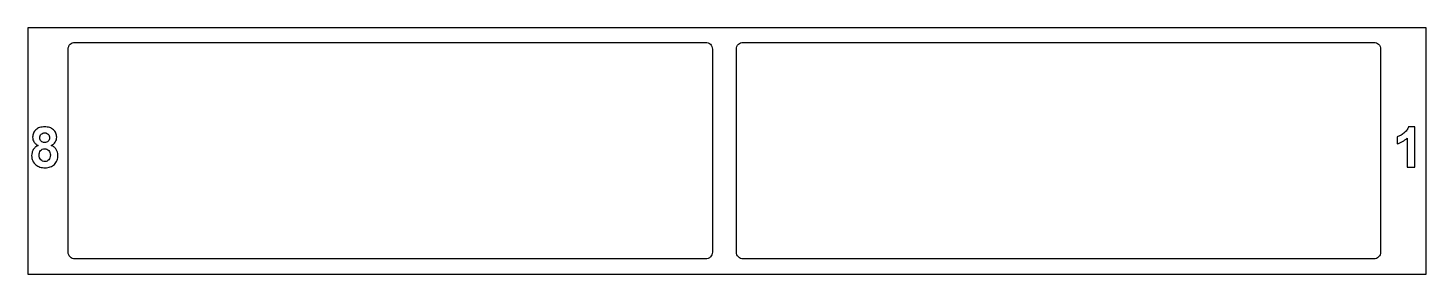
# Model space of a CAD drawing. Header units: millimetres. Extents: x -102 to 108, y 1 to 38.
import ezdxf

# ---------------------------------------------------------------- set-up
doc = ezdxf.new("R2010")
doc.units = ezdxf.units.MM
doc.layers.get('0').update_dxf_attribs({"linetype": 'CONTINUOUS'})

msp = doc.modelspace()

# ---------------------------------------------------------------- linework, layer by layer
for p, q in [((105.92, 23.52), (104.98, 23.52)), ((105.92, 17.5), (105.92, 23.52)), ((103.28, 22.01), (103.28, 20.96)), ((104.77, 21.83), (104.77, 17.5)), ((104.77, 17.5), (105.92, 17.5))]:
    msp.add_line(p, q)
msp.add_lwpolyline([(107.6, 38.31), (-101.62, 38.31), (-101.62, 1.5), (107.6, 1.5)], close=True)
for points in [[(-0.2, 3.76), (-94.6, 3.76, -0.414214), (-95.6, 4.76), (-95.6, 35.16, -0.414214), (-94.6, 36.16), (-0.2, 36.16, -0.414214), (0.8, 35.16), (0.8, 4.76, -0.414214)], [(99.8, 3.76), (5.4, 3.76, -0.414214), (4.4, 4.76), (4.4, 35.16, -0.414214), (5.4, 36.16), (99.8, 36.16, -0.414214), (100.8, 35.16), (100.8, 4.76, -0.414214)]]:
    msp.add_lwpolyline(points, format="xyb", close=True)
for points, knots in [([(-100.45, 23.09), (-100.59, 22.93), (-100.87, 22.61), (-100.9, 22.19), (-100.92, 21.98)], [-0.1232093, -0.1232093, -0.1232093, -0.1232093, -0.0623989, 0, 0, 0, 0]), ([(-99.12, 23.52), (-99.38, 23.51), (-99.87, 23.49), (-100.27, 23.21), (-100.45, 23.09)], [-0.1428203, -0.1428203, -0.1428203, -0.1428203, -0.0655571, 0, 0, 0, 0]), ([(-97.79, 23.09), (-97.98, 23.21), (-98.37, 23.49), (-98.86, 23.51), (-99.12, 23.52)], [-0.1424026, -0.1424026, -0.1424026, -0.1424026, -0.0767568, 0, 0, 0, 0]), ([(-97.32, 21.98), (-97.34, 22.19), (-97.38, 22.61), (-97.65, 22.93), (-97.79, 23.09)], [-0.1234065, -0.1234065, -0.1234065, -0.1234065, -0.0609884, 0, 0, 0, 0]), ([(104.98, 23.52), (104.9, 23.35), (104.73, 22.97), (104.42, 22.7), (104.26, 22.56)], [-0.1214946, -0.1214946, -0.1214946, -0.1214946, -0.0629812, 0, 0, 0, 0]), ([(-100.92, 21.98), (-100.91, 21.85), (-100.9, 21.59), (-100.78, 21.37), (-100.72, 21.26)], [-0.07577099, -0.07577099, -0.07577099, -0.07577099, -0.03772774, 0, 0, 0, 0]), ([(-100.72, 21.26), (-100.64, 21.15), (-100.46, 20.92), (-100.21, 20.8), (-100.07, 20.74)], [-0.08403134, -0.08403134, -0.08403134, -0.08403134, -0.04454055, 0, 0, 0, 0]), ([(-99.83, 21.9), (-99.83, 22), (-99.81, 22.19), (-99.69, 22.34), (-99.64, 22.42)], [-0.05673256, -0.05673256, -0.05673256, -0.05673256, -0.0271609, 0, 0, 0, 0]), ([(-99.64, 21.36), (-99.69, 21.43), (-99.82, 21.59), (-99.83, 21.79), (-99.83, 21.9)], [-0.05822769, -0.05822769, -0.05822769, -0.05822769, -0.0309771, 0, 0, 0, 0]), ([(-99.64, 22.42), (-99.56, 22.47), (-99.41, 22.59), (-99.21, 22.61), (-99.11, 22.61)], [-0.05751026, -0.05751026, -0.05751026, -0.05751026, -0.03017724, 0, 0, 0, 0]), ([(-99.12, 21.17), (-99.22, 21.17), (-99.41, 21.19), (-99.57, 21.3), (-99.64, 21.36)], [-0.05637039, -0.05637039, -0.05637039, -0.05637039, -0.02686604, 0, 0, 0, 0]), ([(-98.6, 21.36), (-98.67, 21.3), (-98.82, 21.19), (-99.02, 21.17), (-99.12, 21.17)], [-0.05703026, -0.05703026, -0.05703026, -0.05703026, -0.02986608, 0, 0, 0, 0]), ([(-99.11, 22.61), (-99.01, 22.61), (-98.82, 22.59), (-98.67, 22.47), (-98.59, 22.42)], [-0.05607276, -0.05607276, -0.05607276, -0.05607276, -0.02686272, 0, 0, 0, 0]), ([(-98.4, 21.9), (-98.41, 21.79), (-98.42, 21.59), (-98.54, 21.44), (-98.6, 21.36)], [-0.05849814, -0.05849814, -0.05849814, -0.05849814, -0.02746242, 0, 0, 0, 0]), ([(-98.59, 22.42), (-98.54, 22.35), (-98.42, 22.19), (-98.41, 22), (-98.4, 21.9)], [-0.05646149, -0.05646149, -0.05646149, -0.05646149, -0.02951277, 0, 0, 0, 0]), ([(-98.15, 20.74), (-98.02, 20.8), (-97.78, 20.92), (-97.62, 21.13), (-97.54, 21.23)], [-0.07952446, -0.07952446, -0.07952446, -0.07952446, -0.03878765, 0, 0, 0, 0]), ([(-97.54, 21.23), (-97.47, 21.35), (-97.34, 21.58), (-97.33, 21.84), (-97.32, 21.98)], [-0.07826607, -0.07826607, -0.07826607, -0.07826607, -0.03981507, 0, 0, 0, 0]), ([(104.26, 22.56), (104.1, 22.44), (103.79, 22.21), (103.44, 22.07), (103.28, 22.01)], [-0.1130523, -0.1130523, -0.1130523, -0.1130523, -0.0515828, 0, 0, 0, 0]), ([(103.28, 20.96), (103.56, 21.07), (104.1, 21.28), (104.55, 21.65), (104.77, 21.83)], [-0.1732931, -0.1732931, -0.1732931, -0.1732931, -0.0856823, 0, 0, 0, 0]), ([(-100.83, 20.11), (-100.9, 19.97), (-101.04, 19.69), (-101.06, 19.37), (-101.07, 19.21)], [-0.09349594, -0.09349594, -0.09349594, -0.09349594, -0.0470972, 0, 0, 0, 0]), ([(-101.07, 19.21), (-101.05, 18.94), (-101, 18.4), (-100.62, 18.01), (-100.43, 17.82)], [-0.1576929, -0.1576929, -0.1576929, -0.1576929, -0.0770855, 0, 0, 0, 0]), ([(-100.07, 20.74), (-100.23, 20.66), (-100.53, 20.51), (-100.74, 20.24), (-100.83, 20.11)], [-0.09999889, -0.09999889, -0.09999889, -0.09999889, -0.04762759, 0, 0, 0, 0]), ([(-99.94, 19.33), (-99.93, 19.44), (-99.91, 19.66), (-99.79, 19.86), (-99.73, 19.96)], [-0.06717028, -0.06717028, -0.06717028, -0.06717028, -0.03402293, 0, 0, 0, 0]), ([(-99.7, 18.58), (-99.77, 18.69), (-99.92, 18.91), (-99.93, 19.18), (-99.94, 19.33)], [-0.07938431, -0.07938431, -0.07938431, -0.07938431, -0.04269419, 0, 0, 0, 0]), ([(-99.73, 19.96), (-99.65, 20.04), (-99.48, 20.22), (-99.23, 20.24), (-99.1, 20.25)], [-0.07145124, -0.07145124, -0.07145124, -0.07145124, -0.0374943, 0, 0, 0, 0]), ([(-99.1, 20.25), (-98.99, 20.24), (-98.76, 20.22), (-98.59, 20.07), (-98.5, 19.99)], [-0.06691157, -0.06691157, -0.06691157, -0.06691157, -0.03304852, 0, 0, 0, 0]), ([(-98.5, 19.99), (-98.43, 19.89), (-98.29, 19.69), (-98.27, 19.44), (-98.27, 19.31)], [-0.07311979, -0.07311979, -0.07311979, -0.07311979, -0.03847203, 0, 0, 0, 0]), ([(-98.27, 19.31), (-98.27, 19.17), (-98.28, 18.9), (-98.43, 18.68), (-98.5, 18.57)], [-0.07883531, -0.07883531, -0.07883531, -0.07883531, -0.03582219, 0, 0, 0, 0]), ([(-97.39, 20.15), (-97.49, 20.27), (-97.69, 20.53), (-97.99, 20.67), (-98.15, 20.74)], [-0.09696855, -0.09696855, -0.09696855, -0.09696855, -0.05039167, 0, 0, 0, 0]), ([(-97.66, 17.91), (-97.5, 18.1), (-97.18, 18.5), (-97.15, 19), (-97.13, 19.26)], [-0.1482324, -0.1482324, -0.1482324, -0.1482324, -0.0764638, 0, 0, 0, 0]), ([(-97.13, 19.26), (-97.14, 19.43), (-97.16, 19.74), (-97.31, 20.02), (-97.39, 20.15)], [-0.09361186, -0.09361186, -0.09361186, -0.09361186, -0.04579462, 0, 0, 0, 0]), ([(-100.43, 17.82), (-100.23, 17.7), (-99.82, 17.44), (-99.32, 17.41), (-99.07, 17.39)], [-0.1450128, -0.1450128, -0.1450128, -0.1450128, -0.0757656, 0, 0, 0, 0]), ([(-99.09, 18.32), (-99.2, 18.33), (-99.44, 18.35), (-99.61, 18.51), (-99.7, 18.58)], [-0.06793366, -0.06793366, -0.06793366, -0.06793366, -0.03387085, 0, 0, 0, 0]), ([(-98.5, 18.57), (-98.58, 18.5), (-98.75, 18.35), (-98.97, 18.33), (-99.09, 18.32)], [-0.06579329, -0.06579329, -0.06579329, -0.06579329, -0.03316001, 0, 0, 0, 0]), ([(-99.07, 17.39), (-98.79, 17.41), (-98.27, 17.44), (-97.85, 17.76), (-97.66, 17.91)], [-0.1533303, -0.1533303, -0.1533303, -0.1533303, -0.0730257, 0, 0, 0, 0])]:
    msp.add_open_spline(points, degree=3, knots=knots)

doc.saveas('drawing.dxf')
